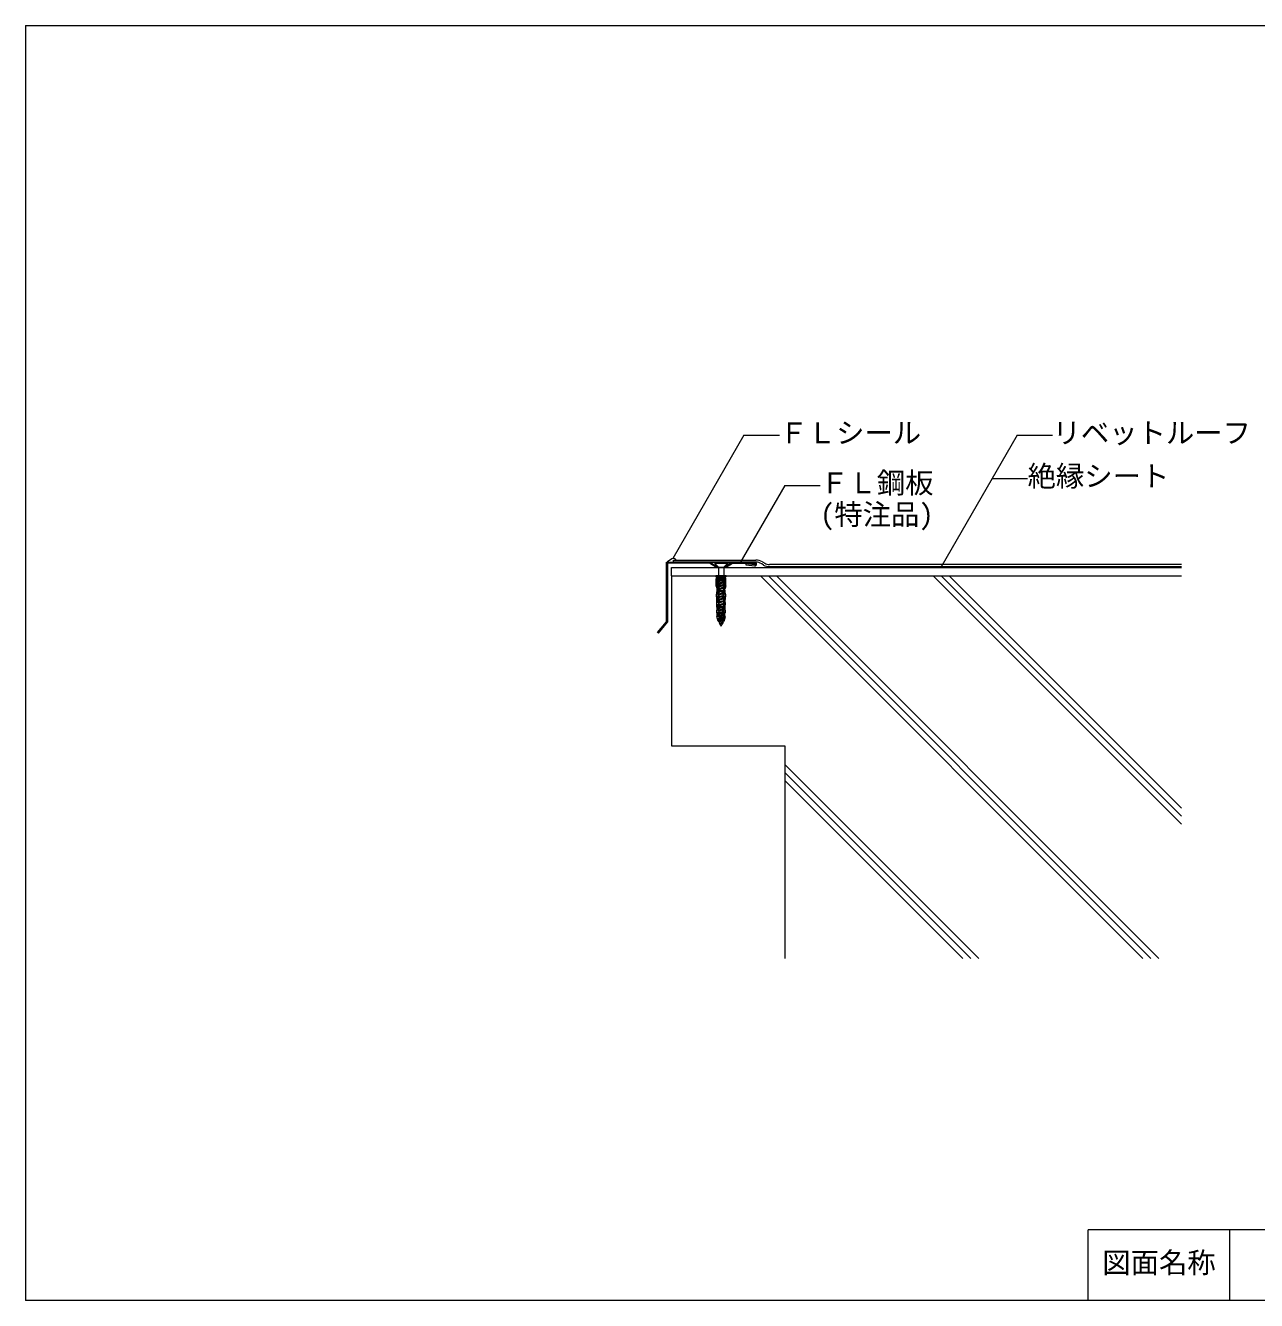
# Model space of a CAD drawing. Units: millimetres on the paper, with parts at other scales. Extents: x -135 to 135, y -94 to 92.
# Drawn here: x -135 to 38.8, y -88 to 92 of the extents above; entities that cross this region are included whole.
import ezdxf
from ezdxf.enums import TextEntityAlignment as Align

# ---------------------------------------------------------------- set-up
doc = ezdxf.new("R2010")
doc.units = ezdxf.units.MM
for name, color, linetype, lineweight in [('1-2_ハッチング', 4, 'Continuous', 9), ('1-4_リベットルーフ', 6, 'Continuous', 18), ('1-5_ＦＬ鋼板・ディスク', 5, 'Continuous', 18), ('1-6_アンカー類', 4, 'Continuous', 9), ('1-A_元図・躯体', 7, 'Continuous', 18), ('1-B_その他', 3, 'Continuous', 18), ('E-E', 7, 'Continuous', 18), ('F-F', 7, 'Continuous', 18)]:
    doc.layers.add(name, color=color, linetype=linetype, lineweight=lineweight)
doc.styles.add('ＭＳ ゴシック', font='')
doc.styles.get('ＭＳ ゴシック').set_extended_font_data('MS Gothic')

msp = doc.modelspace()

# ---------------------------------------------------------------- linework, layer by layer
at = {"layer": '1-2_ハッチング'}
msp.add_line((-43.769, 16.693), (-44.39, 16.304), dxfattribs=at)
for centre, start, end in [((-44.646, 16.61), 286.4068, 309.9045), ((-43.525, 16.377), 22.02431, 127.68501)]:
    msp.add_arc(centre, 0.4, start, end, dxfattribs=at)
at = {"layer": '1-4_リベットルーフ'}
for p, q in [((-30.985, 16.285), (-30.657, 16.088)), ((-30.815, 15.833), (-31.086, 15.996)), ((28.187, 15.902), (-29.988, 15.902)), ((-29.988, 15.602), (28.187, 15.602))]:
    msp.add_line(p, q, dxfattribs=at)
msp.add_lwpolyline([(-31.913, 16.227), (-43.533, 16.227), (-43.533, 16.527), (-31.913, 16.527)], dxfattribs=at)
for centre, radius, start, end in [((-31.913, 14.627), 1.9, 60.77337, 90), ((-31.913, 14.627), 1.6, 58.87133, 90), ((-29.988, 17.202), 1.6, 238.87133, 270), ((-29.988, 17.202), 1.3, 238.87133, 270)]:
    msp.add_arc(centre, radius, start, end, dxfattribs=at)
at = {"layer": '1-5_ＦＬ鋼板・ディスク'}
for p, q in [((-44.533, 16.227), (-32.078, 16.227)), ((-38.393, 16.227), (-37.439, 15.676)), ((-35.233, 16.227), (-36.188, 15.676)), ((-44.383, 16.077), (-44.383, 7.759)), ((-37.439, 15.676), (-37.439, 15.502)), ((-32.07, 15.847), (-33.321, 16.001)), ((-45.669, 6.227), (-44.383, 7.759)), ((-44.533, 7.813), (-44.533, 7.861))]:
    msp.add_line(p, q, dxfattribs=at)
for points in [[(-45.669, 6.227), (-45.784, 6.323), (-44.533, 7.813), (-44.533, 16.227)], [(-37.439, 15.502), (-38.433, 16.077), (-44.383, 16.077)], [(-36.188, 15.676), (-36.188, 15.502), (-35.193, 16.077), (-32.078, 16.077)], [(-33.321, 16.001), (-33.339, 15.852), (-32.074, 15.697)]]:
    msp.add_lwpolyline(points, dxfattribs=at)
for radius, start in [(0.265, 270), (0.115, 274.32761)]:
    msp.add_arc((-32.078, 15.962), radius, start, 90, dxfattribs=at)
at = {"layer": '1-6_アンカー類'}
for p, q in [((-37.713, 16.182), (-37.713, 16.034)), ((-35.913, 16.182), (-37.713, 16.182)), ((-37.24, 15.561), (-37.713, 16.034)), ((-36.445, 15.502), (-37.181, 15.502)), ((-37.181, 15.42), (-37.181, 14.182)), ((-36.387, 15.561), (-35.913, 16.034)), ((-37.548, 14.212), (-37.548, 14.302)), ((-36.078, 14.302), (-37.548, 14.302)), ((-36.078, 14.212), (-37.548, 14.212)), ((-37.391, 14.042), (-37.548, 14.212)), ((-37.371, 14.042), (-37.491, 13.942)), ((-37.491, 12.902), (-37.491, 13.942)), ((-37.391, 12.522), (-37.491, 12.902)), ((-36.235, 14.042), (-37.391, 14.042)), ((-36.235, 13.902), (-37.391, 13.902)), ((-37.391, 12.462), (-37.391, 13.902)), ((-36.235, 13.682), (-37.391, 13.682)), ((-37.213, 13.542), (-37.391, 13.542)), ((-37.208, 13.442), (-37.391, 13.442)), ((-37.213, 13.342), (-37.391, 13.342)), ((-37.213, 13.242), (-37.391, 13.242)), ((-37.213, 13.142), (-37.391, 13.142)), ((-37.213, 13.042), (-37.391, 13.042)), ((-37.213, 12.942), (-37.391, 12.942)), ((-37.213, 12.822), (-37.391, 12.822)), ((-37.371, 13.902), (-37.371, 14.042)), ((-36.564, 14.182), (-37.278, 13.96)), ((-36.494, 13.824), (-37.278, 13.58)), ((-36.348, 13.758), (-37.278, 13.58)), ((-36.493, 13.444), (-37.278, 13.2)), ((-36.347, 13.379), (-37.278, 13.2)), ((-36.494, 13.064), (-37.278, 12.82)), ((-36.348, 12.998), (-37.278, 12.82)), ((-36.494, 12.684), (-37.278, 12.439)), ((-36.348, 12.618), (-37.278, 12.439)), ((-37.213, 12.462), (-37.213, 13.682)), ((-37.143, 12.762), (-37.143, 12.943)), ((-37.083, 12.762), (-37.143, 12.762)), ((-37.143, 12.481), (-37.143, 12.662)), ((-37.083, 12.662), (-37.143, 12.662)), ((-37.133, 14.182), (-37.133, 14.005)), ((-37.133, 13.894), (-37.133, 13.625)), ((-37.133, 13.514), (-37.133, 13.245)), ((-37.133, 13.135), (-37.133, 12.865)), ((-37.133, 12.754), (-37.133, 12.485)), ((-37.083, 12.762), (-37.083, 12.943)), ((-37.083, 12.481), (-37.083, 12.662)), ((-37.024, 13.162), (-36.635, 13.413)), ((-36.992, 13.111), (-36.602, 13.363)), ((-36.863, 13.902), (-36.863, 14.042)), ((-36.863, 13.902), (-36.813, 13.942)), ((-36.763, 13.902), (-36.813, 13.942)), ((-36.763, 13.902), (-36.763, 14.042)), ((-36.543, 13.581), (-36.543, 13.682)), ((-36.494, 14.093), (-36.494, 13.824)), ((-36.348, 13.758), (-36.494, 13.824)), ((-36.494, 13.713), (-36.494, 13.444)), ((-36.494, 13.333), (-36.494, 13.064)), ((-36.348, 12.998), (-36.494, 13.064)), ((-36.494, 12.953), (-36.494, 12.684)), ((-36.348, 12.618), (-36.494, 12.684)), ((-36.347, 13.379), (-36.493, 13.444)), ((-36.483, 13.581), (-36.483, 13.682)), ((-36.348, 14.138), (-36.445, 14.182)), ((-36.413, 12.462), (-36.413, 13.682)), ((-36.235, 13.542), (-36.413, 13.542)), ((-36.235, 13.442), (-36.413, 13.442)), ((-36.235, 13.342), (-36.413, 13.342)), ((-36.235, 13.242), (-36.413, 13.242)), ((-36.235, 13.142), (-36.413, 13.142)), ((-36.235, 13.042), (-36.413, 13.042)), ((-36.235, 12.942), (-36.413, 12.942)), ((-36.235, 12.822), (-36.413, 12.822)), ((-36.135, 13.942), (-36.255, 14.042)), ((-36.255, 13.902), (-36.255, 14.042)), ((-36.235, 14.042), (-36.078, 14.212)), ((-36.235, 12.462), (-36.235, 13.902)), ((-36.135, 12.902), (-36.235, 12.522)), ((-36.135, 12.902), (-36.135, 13.942)), ((-36.078, 14.212), (-36.078, 14.302)), ((-37.458, 11.362), (-37.458, 11.702)), ((-37.242, 11.702), (-37.458, 11.702)), ((-37.243, 11.362), (-37.458, 11.362)), ((-37.241, 11.282), (-37.455, 11.282)), ((-37.238, 11.162), (-37.452, 11.162)), ((-37.235, 11.042), (-37.449, 11.042)), ((-37.237, 11.822), (-37.446, 11.822)), ((-37.232, 10.922), (-37.446, 10.922)), ((-37.229, 10.802), (-37.443, 10.802)), ((-37.233, 11.942), (-37.435, 11.942)), ((-37.426, 11.702), (-37.359, 12.462)), ((-37.406, 10.562), (-37.426, 11.362)), ((-37.228, 12.062), (-37.425, 12.062)), ((-37.224, 12.182), (-37.414, 12.182)), ((-37.219, 12.302), (-37.404, 12.302)), ((-37.215, 12.422), (-37.393, 12.422)), ((-37.213, 12.462), (-37.391, 12.462)), ((-36.493, 12.304), (-37.278, 12.06)), ((-36.347, 12.238), (-37.278, 12.06)), ((-36.494, 11.924), (-37.278, 11.68)), ((-36.348, 11.858), (-37.278, 11.68)), ((-36.494, 11.543), (-37.278, 11.299)), ((-36.348, 11.477), (-37.278, 11.299)), ((-36.494, 11.162), (-37.278, 10.918)), ((-36.348, 11.097), (-37.278, 10.918)), ((-37.243, 11.362), (-37.242, 11.704)), ((-37.223, 10.562), (-37.243, 11.362)), ((-37.242, 11.702), (-37.213, 12.462)), ((-37.133, 12.374), (-37.133, 12.105)), ((-37.133, 11.994), (-37.133, 11.725)), ((-37.133, 11.614), (-37.133, 11.344)), ((-37.133, 11.233), (-37.133, 10.964)), ((-37.133, 10.853), (-37.133, 10.584)), ((-37.024, 12.263), (-36.635, 12.011)), ((-37.024, 10.962), (-36.635, 11.213)), ((-36.992, 12.313), (-36.602, 12.062)), ((-36.992, 10.911), (-36.602, 11.163)), ((-36.543, 11.381), (-36.543, 11.843)), ((-36.494, 12.572), (-36.494, 12.304)), ((-36.494, 12.192), (-36.494, 11.924)), ((-36.348, 11.858), (-36.494, 11.924)), ((-36.494, 11.812), (-36.494, 11.543)), ((-36.348, 11.477), (-36.494, 11.543)), ((-36.494, 11.432), (-36.494, 11.162)), ((-36.348, 11.097), (-36.494, 11.162)), ((-36.494, 11.051), (-36.494, 10.782)), ((-36.347, 12.238), (-36.493, 12.304)), ((-36.483, 11.381), (-36.483, 11.843)), ((-36.235, 12.462), (-36.413, 12.462)), ((-36.385, 11.702), (-36.413, 12.462)), ((-36.233, 12.422), (-36.413, 12.422)), ((-36.223, 12.302), (-36.407, 12.302)), ((-36.212, 12.182), (-36.403, 12.182)), ((-36.403, 10.562), (-36.383, 11.362)), ((-36.202, 12.062), (-36.398, 12.062)), ((-36.191, 11.942), (-36.394, 11.942)), ((-36.181, 10.922), (-36.394, 10.922)), ((-36.184, 10.802), (-36.394, 10.802)), ((-36.178, 11.042), (-36.391, 11.042)), ((-36.181, 11.822), (-36.39, 11.822)), ((-36.175, 11.162), (-36.388, 11.162)), ((-36.383, 11.362), (-36.385, 11.702)), ((-36.168, 11.702), (-36.385, 11.702)), ((-36.172, 11.282), (-36.385, 11.282)), ((-36.168, 11.362), (-36.383, 11.362)), ((-36.201, 11.702), (-36.268, 12.462)), ((-36.221, 10.562), (-36.201, 11.362)), ((-36.168, 11.362), (-36.168, 11.702)), ((-37.226, 10.682), (-37.44, 10.682)), ((-37.223, 10.562), (-37.438, 10.562)), ((-37.221, 10.162), (-37.426, 10.162)), ((-37.216, 10.062), (-37.424, 10.062)), ((-37.207, 9.942), (-37.422, 9.942)), ((-37.202, 9.822), (-37.42, 9.822)), ((-37.198, 9.702), (-37.418, 9.702)), ((-37.193, 9.582), (-37.416, 9.582)), ((-37.413, 9.102), (-37.413, 9.462)), ((-37.188, 9.462), (-37.413, 9.462)), ((-37.188, 9.102), (-37.413, 9.102)), ((-37.363, 9.462), (-37.398, 10.222)), ((-37.363, 8.582), (-37.363, 9.102)), ((-36.494, 10.782), (-37.278, 10.538)), ((-36.348, 10.717), (-37.278, 10.538)), ((-36.494, 10.402), (-37.278, 10.158)), ((-36.348, 10.337), (-37.278, 10.158)), ((-36.493, 10.023), (-37.278, 9.779)), ((-36.347, 9.957), (-37.278, 9.779)), ((-36.494, 9.642), (-37.278, 9.398)), ((-36.348, 9.577), (-37.278, 9.398)), ((-36.494, 9.262), (-37.278, 9.018)), ((-36.348, 9.197), (-37.278, 9.018)), ((-37.188, 9.462), (-37.223, 10.222)), ((-37.188, 8.582), (-37.188, 9.102)), ((-37.143, 10.281), (-37.143, 10.743)), ((-37.133, 10.473), (-37.133, 10.204)), ((-37.133, 10.093), (-37.133, 9.824)), ((-37.133, 9.713), (-37.133, 9.444)), ((-37.133, 9.333), (-37.133, 9.064)), ((-37.083, 10.281), (-37.083, 10.743)), ((-37.024, 10.063), (-36.675, 9.837)), ((-36.992, 10.113), (-36.642, 9.888)), ((-36.583, 9.156), (-36.583, 9.669)), ((-36.523, 9.156), (-36.523, 9.669)), ((-36.348, 10.717), (-36.494, 10.782)), ((-36.494, 10.671), (-36.494, 10.402)), ((-36.348, 10.337), (-36.494, 10.402)), ((-36.494, 10.291), (-36.494, 10.022)), ((-36.494, 9.911), (-36.494, 9.642)), ((-36.348, 9.577), (-36.494, 9.642)), ((-36.494, 9.531), (-36.494, 9.262)), ((-36.348, 9.197), (-36.494, 9.262)), ((-36.494, 9.151), (-36.494, 8.882)), ((-36.347, 9.957), (-36.493, 10.023)), ((-36.438, 9.462), (-36.403, 10.222)), ((-36.213, 9.462), (-36.438, 9.462)), ((-36.438, 8.582), (-36.438, 9.102)), ((-36.213, 9.102), (-36.438, 9.102)), ((-36.214, 9.582), (-36.434, 9.582)), ((-36.211, 9.702), (-36.429, 9.702)), ((-36.208, 9.822), (-36.424, 9.822)), ((-36.205, 9.942), (-36.42, 9.942)), ((-36.203, 10.062), (-36.411, 10.062)), ((-36.2, 10.162), (-36.408, 10.162)), ((-36.188, 10.562), (-36.403, 10.562)), ((-36.196, 10.222), (-36.403, 10.222)), ((-36.187, 10.682), (-36.4, 10.682)), ((-36.263, 9.462), (-36.246, 10.222)), ((-36.263, 8.582), (-36.263, 9.102)), ((-36.213, 9.102), (-36.213, 9.462)), ((-36.196, 10.222), (-36.188, 10.562)), ((-37.233, 7.902), (-37.413, 8.582)), ((-37.188, 8.582), (-37.413, 8.582)), ((-37.188, 8.992), (-37.398, 8.992)), ((-37.188, 8.892), (-37.398, 8.892)), ((-37.188, 8.792), (-37.398, 8.792)), ((-37.188, 8.692), (-37.398, 8.692)), ((-36.494, 8.882), (-37.278, 8.638)), ((-36.348, 8.817), (-37.278, 8.638)), ((-36.494, 8.503), (-37.278, 8.258)), ((-36.348, 8.437), (-37.278, 8.258)), ((-36.393, 7.902), (-37.233, 7.902)), ((-36.496, 8.123), (-37.231, 7.888)), ((-37.133, 8.953), (-37.133, 8.684)), ((-37.133, 8.573), (-37.133, 8.304)), ((-37.113, 8.923), (-37.113, 8.886)), ((-37.113, 8.463), (-37.113, 8.426)), ((-36.813, 8.562), (-37.095, 8.929)), ((-36.813, 8.102), (-37.095, 8.469)), ((-36.813, 8.462), (-37.093, 8.825)), ((-36.813, 8.002), (-37.093, 8.365)), ((-36.484, 7.676), (-37.092, 7.559)), ((-36.843, 8.702), (-36.843, 8.737)), ((-36.783, 8.702), (-36.843, 8.702)), ((-36.813, 8.562), (-36.531, 8.929)), ((-36.813, 8.462), (-36.534, 8.825)), ((-36.813, 8.102), (-36.531, 8.469)), ((-36.813, 8.002), (-36.534, 8.365)), ((-36.783, 8.702), (-36.783, 8.737)), ((-36.724, 8.956), (-36.675, 8.988)), ((-36.692, 8.905), (-36.642, 8.937)), ((-36.513, 8.923), (-36.513, 8.886)), ((-36.513, 8.463), (-36.513, 8.426)), ((-36.35, 8.057), (-36.496, 8.123)), ((-36.348, 8.817), (-36.494, 8.882)), ((-36.494, 8.771), (-36.494, 8.503)), ((-36.348, 8.437), (-36.494, 8.503)), ((-36.494, 8.391), (-36.494, 8.197)), ((-36.228, 8.992), (-36.438, 8.992)), ((-36.228, 8.892), (-36.438, 8.892)), ((-36.228, 8.792), (-36.438, 8.792)), ((-36.228, 8.692), (-36.438, 8.692)), ((-36.213, 8.582), (-36.438, 8.582)), ((-36.393, 7.902), (-36.213, 8.582))]:
    msp.add_line(p, q, dxfattribs=at)
for points in [[(-35.913, 16.182), (-35.913, 16.034), (-37.713, 16.034)], [(-36.445, 15.42), (-36.445, 14.182), (-37.181, 14.182)], [(-37.278, 13.58), (-37.133, 13.514), (-36.348, 13.758)], [(-37.278, 13.2), (-37.132, 13.135), (-36.347, 13.379)], [(-37.278, 12.82), (-37.133, 12.754), (-36.348, 12.998)], [(-37.278, 12.439), (-37.133, 12.374), (-36.348, 12.618)], [(-36.763, 14.042), (-36.813, 13.942), (-36.863, 14.042)], [(-37.278, 12.06), (-37.132, 11.994), (-36.347, 12.238)], [(-37.278, 11.68), (-37.133, 11.614), (-36.348, 11.858)], [(-37.278, 11.299), (-37.133, 11.233), (-36.348, 11.477)], [(-37.278, 10.918), (-37.133, 10.853), (-36.348, 11.097)], [(-37.223, 10.222), (-37.431, 10.222), (-37.438, 10.562)], [(-37.278, 10.538), (-37.133, 10.473), (-36.348, 10.717)], [(-37.278, 10.158), (-37.133, 10.093), (-36.348, 10.337)], [(-37.278, 9.779), (-37.132, 9.713), (-36.347, 9.957)], [(-37.278, 9.398), (-37.133, 9.333), (-36.348, 9.577)], [(-37.278, 9.018), (-37.133, 8.953), (-36.348, 9.197)], [(-37.278, 8.638), (-37.133, 8.573), (-36.348, 8.817)], [(-37.278, 8.258), (-37.133, 8.193), (-36.348, 8.437)], [(-36.558, 7.742), (-37.092, 7.559), (-36.98, 7.487)], [(-36.98, 7.487), (-36.484, 7.676), (-36.558, 7.742)]]:
    msp.add_lwpolyline(points, dxfattribs=at)
for points in [[(-36.348, 14.138), (-37.278, 13.96), (-37.133, 13.894)], [(-37.086, 7.823), (-36.35, 8.057), (-37.231, 7.888)]]:
    msp.add_lwpolyline(points, close=True, dxfattribs=at)
for centre, radius, start, end in [((-37.381, 15.42), 0.2, 360, 45), ((-36.245, 15.42), 0.2, 135, 180), ((-36.883, 12.943), 0.26, 122.8584, 180), ((-36.883, 12.943), 0.2, 122.8584, 180), ((-36.743, 13.581), 0.2, 302.8584, 0), ((-36.743, 13.581), 0.26, 302.8584, 0), ((-36.883, 12.481), 0.26, 180, 237.1416), ((-36.883, 10.743), 0.26, 122.8584, 180), ((-36.883, 12.481), 0.2, 180, 237.1416), ((-36.883, 10.743), 0.2, 122.8584, 180), ((-36.743, 11.843), 0.2, 360, 57.1416), ((-36.743, 11.381), 0.2, 302.8584, 0), ((-36.743, 11.843), 0.26, 0, 57.1416), ((-36.743, 11.381), 0.26, 302.8584, 0), ((-36.883, 10.281), 0.26, 180, 237.1416), ((-36.883, 10.281), 0.2, 180, 237.1416), ((-36.783, 9.669), 0.2, 360, 57.1416), ((-36.783, 9.156), 0.2, 302.8584, 0), ((-36.783, 9.669), 0.26, 0, 57.1416), ((-36.783, 9.156), 0.26, 302.8584, 0), ((-35.257, 8.23), 1.877, 181.1526, 189.30247), ((-37.103, 8.923), 0.01, 37.56859, 180), ((-37.013, 8.886), 0.1, 180, 217.56859), ((-37.103, 8.463), 0.01, 37.56859, 180), ((-37.013, 8.426), 0.1, 180, 217.56859), ((-35.257, 8.23), 1.877, 192.55761, 200.13326), ((-35.257, 8.23), 1.877, 203.35211, 213.95053), ((-36.583, 8.737), 0.26, 122.8584, 180), ((-38.37, 8.23), 1.877, 326.04947, 341.51092), ((-36.583, 8.737), 0.2, 122.8584, 180), ((-38.37, 8.23), 1.877, 344.90057, 353.16462), ((-36.613, 8.886), 0.1, 322.43141, 0), ((-36.613, 8.426), 0.1, 322.43141, 0), ((-36.523, 8.923), 0.01, 0, 142.43141), ((-36.523, 8.463), 0.01, 0, 142.43141), ((-38.37, 8.23), 1.877, 356.70432, 358.98114)]:
    msp.add_arc(centre, radius, start, end, dxfattribs=at)
at = {"layer": '1-A_元図・躯体'}
for p, q in [((-43.813, 14.302), (28.187, 14.302)), ((22.731, -39.698), (-31.269, 14.302)), ((23.863, -39.698), (-30.137, 14.302)), ((24.994, -39.698), (-29.006, 14.302)), ((28.187, -20.75), (-6.866, 14.302)), ((28.187, -19.619), (-5.735, 14.302)), ((28.187, -18.487), (-4.603, 14.302)), ((-0.434, -39.698), (-27.813, -12.318)), ((-1.565, -39.698), (-27.813, -13.45)), ((-2.697, -39.698), (-27.813, -14.581))]:
    msp.add_line(p, q, dxfattribs=at)
msp.add_lwpolyline([(-43.813, 14.302), (-43.813, -9.698), (-27.813, -9.698), (-27.813, -39.698)], dxfattribs=at)
at = {"layer": '1-B_その他'}
for p, q in [((-43.813, 15.502), (28.187, 15.502)), ((-43.813, 14.302), (-43.813, 15.502)), ((-43.813, 14.302), (28.187, 14.302))]:
    msp.add_line(p, q, dxfattribs=at)
at = {"layer": 'E-E'}
for p, q in [((-33.583, 34.152), (-43.622, 16.765)), ((-33.583, 34.152), (-28.583, 34.152)), ((4.974, 34.152), (-5.794, 15.502)), ((4.974, 34.152), (9.974, 34.152)), ((-27.822, 27.08), (-34.175, 16.077)), ((-27.822, 27.08), (-22.822, 27.08)), ((1.45, 28.049), (6.45, 28.049))]:
    msp.add_line(p, q, dxfattribs=at)
at = {"layer": 'F-F'}
for p, q in [((-135, 92), (-135, -88)), ((15, -88), (15, -78)), ((35, -88), (35, -78))]:
    msp.add_line(p, q, dxfattribs=at)
for points in [[(-135, 92), (135, 92), (135, -88), (-135, -88)], [(135, -78), (40.118, -78), (15, -78)]]:
    msp.add_lwpolyline(points, dxfattribs=at)

# ---------------------------------------------------------------- texts
at = {"layer": 'E-E', "style": 'ＭＳ ゴシック'}
for s, p in [('ＦＬシール', (-28.583, 32.152)), ('リベットルーフ', (9.974, 32.152)), ('ＦＬ鋼板', (-22.822, 25.08)), ('絶縁シート', (6.45, 26.049)), ('(特注品)', (-22.822, 20.629)), ('図面名称', (17, -85))]:
    msp.add_text(s, height=2.933, dxfattribs=at).set_placement(p, align=Align.BOTTOM_LEFT)

doc.saveas('drawing.dxf')
